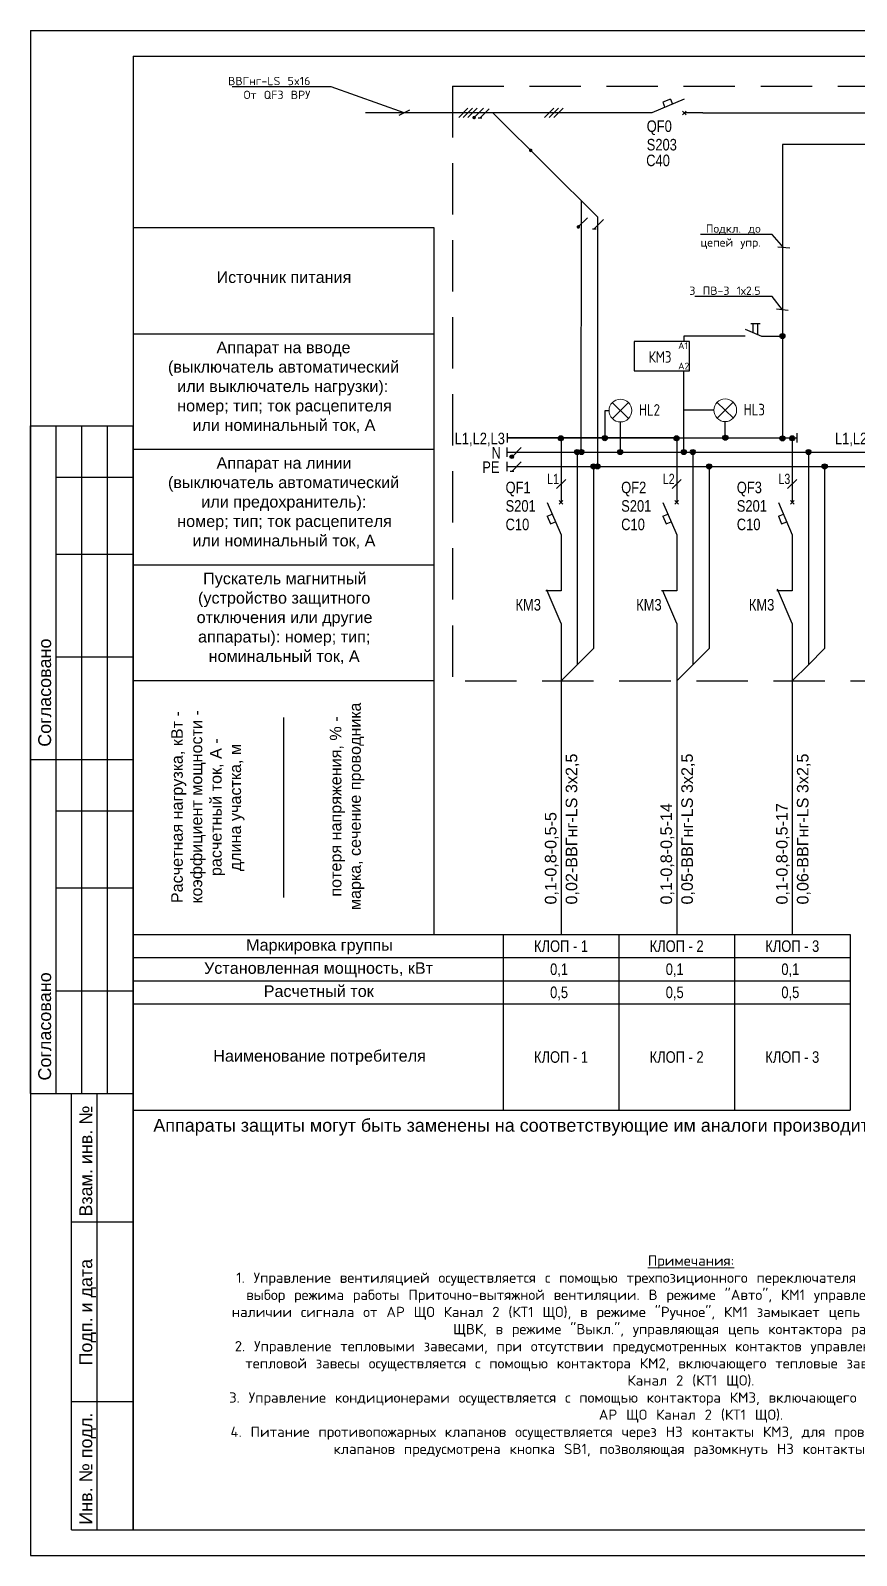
# Model space of a CAD drawing. Header units: metres. Extents: x -472 to 201, y -446 to -235.
# Drawn here: x 159.49 to 175.56, y -389.63 to -359.93 of the extents above; entities that cross this region are included whole.
import ezdxf
from ezdxf import colors
from ezdxf.entities.mleader import LeaderData, LeaderLine
from ezdxf.enums import TextEntityAlignment as Align
from ezdxf.math import Vec2, Vec3

# ---------------------------------------------------------------- set-up
doc = ezdxf.new("R2010")
doc.units = ezdxf.units.M
doc.header["$MEASUREMENT"] = 0
doc.linetypes.add('Elproject1', pattern=[15, 10, -5])
doc.layers.add('Elproject', color=7, linetype='Continuous')
doc.layers.add('Электрика', color=7, linetype='Continuous')
doc.layers.add('Level 63', color=7, linetype='Continuous', lineweight=0)
doc.styles.add('Elproject', font='arial.ttf')
doc.styles.get("Standard").update_dxf_attribs({"font": 'txt.shx'})
doc.styles.add('Times', font='CS_Gost2304.shx')

# ---------------------------------------------------------------- blocks, each defined once
blk = doc.blocks.new('_Oblique')
at = {"color": 0, "linetype": 'ByBlock', "lineweight": -2}
blk.add_line((0.5, 0.5), (-0.5, -0.5), dxfattribs=at)
blk = doc.blocks.new('Block_switch_line')
for p, q in [((0, 0), (0, -4)), ((-3, -4), (0, -11)), ((0, -11), (0, -14.5))]:
    blk.add_line(p, q)
blk = doc.blocks.new('Block_switch')
for p, q in [((-0.4, -4.4), (0.4, -3.6)), ((-0.4, -3.6), (0.4, -4.4))]:
    blk.add_line(p, q)
blk.add_blockref('Block_switch_line', (0, 0))
blk = doc.blocks.new('Block_automatic')
for p, q in [((-3, -7), (-1.91, -6.53)), ((-3, -7), (-2.3, -8.63)), ((-2.3, -8.63), (-1.21, -8.17))]:
    blk.add_line(p, q)
blk.add_blockref('Block_switch', (0, 0))
blk = doc.blocks.new('Block_dot')
blk.add_hatch(color=256).paths.add_polyline_path([(0.55, 0, 1), (-0.55, 0, 1)])
blk.add_circle((0, 0), 0.55)

msp = doc.modelspace()

# ---------------------------------------------------------------- hatches: boundary and pattern name
at = {"layer": 'Elproject'}
for points in [[(168.085, -361.622, 1), (168.157, -361.622, 1)], [(169.186, -362.261, 1), (169.258, -362.261, 1)], [(170.113, -363.752, 1), (170.185, -363.752, 1)], [(168.823, -368.227, 1), (168.895, -368.227, 1)]]:
    msp.add_hatch(color=256, dxfattribs=at).paths.add_polyline_path(points)

# ---------------------------------------------------------------- linework, layer by layer
for p, q in [((173.396, -365.877), (172.2, -365.877)), ((172.2, -365.877), (172.2, -365.986)), ((173.711, -365.877), (174.121, -365.877)), ((172.199, -366.552), (172.199, -368.137))]:
    msp.add_line(p, q)
for points in [[(172.57, -361.532), (181.565, -361.532), (181.565, -361.857)], [(181.677, -362.146), (181.677, -362.146), (174.121, -362.146), (174.121, -367.858)]]:
    msp.add_lwpolyline(points)
msp.add_lwpolyline([(171.235, -366.552), (172.314, -366.552), (172.314, -365.986), (171.235, -365.986)], close=True)
for p, q in [((159.488, -359.926), (201.488, -359.926)), ((159.488, -359.926), (159.488, -389.626)), ((161.488, -360.426), (167.988, -360.426)), ((161.488, -360.426), (161.488, -362.726)), ((161.488, -360.426), (200.988, -360.426)), ((161.488, -360.426), (161.488, -389.126)), ((167.821, -361.622), (168.001, -361.442)), ((167.911, -361.622), (168.091, -361.442)), ((168.001, -361.622), (168.181, -361.442)), ((168.122, -361.622), (168.302, -361.442)), ((169.492, -361.622), (169.672, -361.442)), ((169.582, -361.622), (169.762, -361.442)), ((169.672, -361.622), (169.852, -361.442)), ((171.265, -361.532), (166.005, -361.532)), ((168.199, -361.629), (168.271, -361.629)), ((168.236, -361.629), (168.416, -361.449)), ((168.488, -361.532), (169.541, -362.584)), ((169.541, -362.584), (170.523, -363.557)), ((161.488, -362.726), (161.488, -365.226)), ((170.205, -363.242), (170.201, -368.136)), ((161.488, -363.763), (167.338, -363.763)), ((167.338, -363.763), (167.338, -365.833)), ((170.149, -363.752), (170.329, -363.572)), ((170.422, -363.786), (170.494, -363.786)), ((170.458, -363.786), (170.638, -363.606)), ((170.523, -363.557), (170.523, -368.417)), ((161.488, -365.226), (161.488, -367.726)), ((161.488, -365.833), (167.338, -365.833)), ((167.338, -365.833), (167.338, -368.083)), ((173.396, -365.742), (173.711, -365.877)), ((173.508, -365.63), (173.688, -365.63)), ((173.553, -365.81), (173.553, -365.63)), ((173.643, -365.848), (173.643, -365.63)), ((170.674, -367.852), (170.674, -367.325)), ((170.674, -367.325), (170.747, -367.325)), ((172.199, -367.312), (172.786, -367.312)), ((159.488, -367.626), (161.488, -367.626)), ((159.488, -374.126), (159.488, -367.626)), ((159.988, -374.126), (159.988, -367.626)), ((160.488, -374.126), (160.488, -367.626)), ((160.988, -374.126), (160.988, -367.626)), ((161.488, -374.126), (161.488, -367.626)), ((170.964, -367.554), (170.964, -368.137)), ((173.005, -367.861), (173.005, -367.545)), ((161.488, -367.726), (161.488, -370.226)), ((168.763, -367.768), (168.763, -367.948)), ((169.813, -367.858), (169.813, -368.758)), ((172.063, -367.858), (172.063, -368.758)), ((174.313, -367.858), (174.313, -368.758)), ((174.4, -367.768), (174.4, -367.948)), ((161.488, -368.083), (167.338, -368.083)), ((167.338, -368.083), (167.338, -370.333)), ((168.755, -368.047), (168.755, -368.227)), ((168.859, -368.227), (169.039, -368.047)), ((170.128, -368.137), (170.128, -372.277)), ((172.378, -368.137), (172.378, -372.277)), ((174.628, -368.137), (174.628, -372.277)), ((168.755, -368.326), (168.755, -368.506)), ((168.823, -368.506), (168.895, -368.506)), ((168.859, -368.506), (169.039, -368.326)), ((170.443, -368.416), (170.443, -371.962)), ((172.693, -368.416), (172.693, -371.962)), ((174.943, -368.416), (174.943, -371.962)), ((159.988, -368.626), (161.488, -368.626)), ((169.723, -368.848), (169.903, -368.668)), ((171.973, -368.848), (172.153, -368.668)), ((174.223, -368.848), (174.403, -368.668)), ((159.988, -370.126), (161.488, -370.126)), ((161.488, -370.226), (161.488, -375.726)), ((161.488, -370.333), (167.338, -370.333)), ((167.338, -370.333), (167.338, -372.583)), ((169.813, -370.063), (169.813, -370.842)), ((172.063, -370.063), (172.063, -370.842)), ((174.313, -370.063), (174.313, -370.842)), ((169.813, -370.842), (169.515, -370.842)), ((169.543, -370.842), (169.533, -370.82)), ((169.813, -371.472), (169.543, -370.842)), ((172.063, -370.842), (171.765, -370.842)), ((172.063, -371.472), (171.793, -370.842)), ((172.063, -371.472), (171.793, -370.842)), ((174.313, -370.842), (174.015, -370.842)), ((174.313, -371.472), (174.023, -370.808)), ((174.313, -371.472), (174.023, -370.808)), ((169.813, -371.472), (169.813, -377.533)), ((172.063, -371.472), (172.063, -377.533)), ((174.313, -371.472), (174.313, -377.533)), ((159.988, -372.126), (161.488, -372.126)), ((170.128, -372.277), (170.443, -371.962)), ((172.378, -372.277), (172.693, -371.962)), ((174.628, -372.277), (174.943, -371.962)), ((169.813, -372.592), (170.128, -372.277)), ((172.063, -372.592), (172.378, -372.277)), ((174.313, -372.592), (174.628, -372.277)), ((161.488, -372.583), (167.338, -372.583)), ((167.338, -372.583), (167.338, -377.533)), ((164.413, -373.303), (164.413, -376.813)), ((159.488, -374.126), (161.488, -374.126)), ((159.488, -380.626), (159.488, -374.126)), ((159.488, -374.126), (161.488, -374.126)), ((159.988, -380.626), (159.988, -374.126)), ((160.488, -380.626), (160.488, -374.126)), ((160.988, -380.626), (160.988, -374.126)), ((161.488, -380.626), (161.488, -374.126)), ((159.988, -375.126), (161.488, -375.126)), ((161.488, -375.726), (161.488, -381.826)), ((159.988, -376.626), (161.488, -376.626)), ((161.488, -377.533), (167.338, -377.533)), ((167.338, -377.533), (168.688, -377.533)), ((168.688, -377.533), (168.688, -380.953)), ((168.688, -377.533), (170.938, -377.533)), ((170.938, -377.533), (170.938, -380.953)), ((170.938, -377.533), (173.188, -377.533)), ((173.188, -377.533), (173.188, -380.953)), ((173.188, -377.533), (175.438, -377.533)), ((175.438, -377.533), (175.438, -380.953)), ((161.488, -377.983), (168.688, -377.983)), ((168.688, -377.983), (170.938, -377.983)), ((170.938, -377.983), (173.188, -377.983)), ((173.188, -377.983), (175.438, -377.983)), ((159.988, -378.626), (161.488, -378.626)), ((161.488, -378.433), (168.688, -378.433)), ((168.688, -378.433), (170.938, -378.433)), ((170.938, -378.433), (173.188, -378.433)), ((173.188, -378.433), (175.438, -378.433)), ((161.488, -378.883), (168.688, -378.883)), ((168.688, -378.883), (170.938, -378.883)), ((170.938, -378.883), (173.188, -378.883)), ((173.188, -378.883), (175.438, -378.883)), ((159.488, -380.626), (161.488, -380.626)), ((160.288, -380.626), (161.488, -380.626)), ((160.288, -389.126), (160.288, -380.626)), ((160.788, -389.126), (160.788, -380.626)), ((161.488, -389.126), (161.488, -380.626)), ((161.488, -380.953), (168.688, -380.953)), ((168.688, -380.953), (170.938, -380.953)), ((170.938, -380.953), (173.188, -380.953)), ((173.188, -380.953), (175.438, -380.953)), ((160.288, -383.126), (161.488, -383.126)), ((160.288, -386.626), (161.488, -386.626)), ((160.288, -389.126), (161.488, -389.126)), ((161.488, -389.126), (200.988, -389.126)), ((159.488, -389.626), (201.488, -389.626))]:
    msp.add_line(p, q, dxfattribs=at)
at = {"layer": 'Elproject', "color": 7, "linetype": 'Elproject1', "ltscale": 0.1}
for p, q in [((167.698, -361.011), (200.164, -361.011)), ((167.698, -361.011), (167.698, -372.592)), ((167.947, -372.592), (200.164, -372.592))]:
    msp.add_line(p, q, dxfattribs=at)
at = {"layer": 'Elproject', "color": 7, "linetype": 'Elproject1'}
for p, q in [((168.755, -368.137), (199.452, -368.137)), ((168.755, -368.416), (199.452, -368.416))]:
    msp.add_line(p, q, dxfattribs=at)
at = {"layer": 'Elproject'}
msp.add_lwpolyline([(172.063, -367.858), (168.763, -367.858), (174.403, -367.858)], dxfattribs=at)
msp.add_circle((168.854, -368.227), 0.036, dxfattribs=at)
at = {"layer": 'Level 63', "lineweight": 13}
for points in [[(171.127, -367.483), (170.808, -367.173)], [(171.124, -367.17), (170.811, -367.485)], [(173.166, -367.476), (172.847, -367.166)], [(173.163, -367.164), (172.85, -367.479)]]:
    msp.add_lwpolyline(points, dxfattribs=at)
for centre in [(170.968, -367.328), (173.007, -367.321)]:
    msp.add_circle(centre, 0.222, dxfattribs=at)

# ---------------------------------------------------------------- block references
at = {"layer": 'Elproject', "xscale": 0.09000000000000001, "yscale": 0.09000000000000001, "zscale": 0.09000000000000001, "rotation": 270}
msp.add_blockref('Block_automatic', (172.57, -361.532), dxfattribs=at)
at = {"layer": 'Elproject', "xscale": 0.09000000000000001, "yscale": 0.09000000000000001, "zscale": 0.09000000000000001}
for name, p in [('Block_dot', (174.121, -365.877)), ('Block_dot', (169.811, -367.868)), ('Block_dot', (170.664, -367.865)), ('Block_dot', (172.061, -367.868)), ('Block_dot', (173.01, -367.857)), ('Block_dot', (174.121, -367.871)), ('Block_dot', (174.311, -367.868)), ('Block_dot', (170.128, -368.137)), ('Block_dot', (170.21, -368.137)), ('Block_dot', (170.962, -368.137)), ('Block_dot', (172.201, -368.137)), ('Block_dot', (172.378, -368.137)), ('Block_dot', (174.628, -368.137)), ('Block_dot', (170.443, -368.416)), ('Block_dot', (170.525, -368.416)), ('Block_dot', (172.693, -368.416)), ('Block_dot', (174.943, -368.416)), ('Block_automatic', (169.813, -368.758)), ('Block_automatic', (172.063, -368.758)), ('Block_automatic', (174.313, -368.758))]:
    msp.add_blockref(name, p, dxfattribs=at)

# ---------------------------------------------------------------- texts
at = {"style": 'Times'}
for s, p in [('КМ3', (171.739, -366.283)), ('HL2', (171.533, -367.315)), ('HL3', (173.573, -367.309))]:
    msp.add_text(s, height=0.225, dxfattribs=at).set_placement(p, align=Align.MIDDLE_CENTER)
for s, p in [('А1', (172.091, -366.132)), ('А2', (172.092, -366.528))]:
    msp.add_text(s, height=0.1316).set_placement(p)
at = {"layer": 'Elproject', "style": 'Elproject'}
for s, height, width, p in [('QF0', 0.225, 0.8, (171.48, -361.902)), ('S203', 0.225, 0.8, (171.48, -362.262)), ('C40', 0.225, 0.8, (171.47, -362.569)), ('L1,L2,L3', 0.225, 0.8, (167.742, -367.984)), ('L1,L2,L3', 0.225, 0.8, (175.143, -367.984)), ('N', 0.225, 0.8, (168.459, -368.263)), ('PE', 0.225, 0.8, (168.279, -368.542)), ('L1', 0.198, 0.75, (169.543, -368.758)), ('L2', 0.198, 0.75, (171.793, -368.758)), ('L3', 0.198, 0.75, (174.043, -368.758)), ('QF1', 0.225, 0.8, (168.733, -368.938)), ('QF2', 0.225, 0.8, (170.983, -368.938)), ('QF3', 0.225, 0.8, (173.233, -368.938)), ('S201', 0.225, 0.8, (168.733, -369.298)), ('S201', 0.225, 0.8, (170.983, -369.298)), ('S201', 0.225, 0.8, (173.233, -369.298)), ('C10', 0.225, 0.8, (168.733, -369.658)), ('C10', 0.225, 0.8, (170.983, -369.658)), ('C10', 0.225, 0.8, (173.233, -369.658)), ('КМ3', 0.225, 0.8, (168.926, -371.223)), ('КМ3', 0.225, 0.8, (171.275, -371.223)), ('КМ3', 0.225, 0.8, (173.468, -371.223)), ('КЛОП - 1', 0.225, 0.8, (169.287, -377.871)), ('КЛОП - 2', 0.225, 0.8, (171.537, -377.871)), ('КЛОП - 3', 0.225, 0.8, (173.787, -377.871)), ('0,1', 0.225, 0.8, (169.6, -378.321)), ('0,1', 0.225, 0.8, (171.85, -378.321)), ('0,1', 0.225, 0.8, (174.1, -378.321)), ('0,5', 0.225, 0.8, (169.6, -378.771)), ('0,5', 0.225, 0.8, (171.85, -378.771)), ('0,5', 0.225, 0.8, (174.1, -378.771)), ('КЛОП - 1', 0.225, 0.8, (169.287, -380.031)), ('КЛОП - 2', 0.225, 0.8, (171.537, -380.031)), ('КЛОП - 3', 0.225, 0.8, (173.787, -380.031))]:
    msp.add_text(s, height=height, dxfattribs=dict(at, width=width)).set_placement(p)
for s, height, p in [('Источник питания', 0.225, (163.108, -364.843)), ('Аппарат на вводе', 0.225, (163.108, -366.211)), ('(выключатель автоматический', 0.225, (162.163, -366.589)), ('или выключатель нагрузки): ', 0.225, (162.343, -366.967)), ('номер; тип; ток расцепителя', 0.225, (162.343, -367.345)), ('или номинальный ток, А', 0.225, (162.64, -367.723)), ('Аппарат на линии', 0.225, (163.108, -368.461)), ('(выключатель автоматический', 0.225, (162.163, -368.839)), ('или предохранитель):', 0.225, (162.811, -369.217)), ('номер; тип; ток расцепителя', 0.225, (162.343, -369.595)), ('или номинальный ток, А', 0.225, (162.64, -369.973)), ('Пускатель магнитный', 0.225, (162.847, -370.711)), ('(устройство защитного', 0.225, (162.748, -371.089)), ('отключения или другие', 0.225, (162.721, -371.467)), ('аппараты): номер; тип;', 0.225, (162.748, -371.845)), ('номинальный ток, А', 0.225, (162.955, -372.223)), ('Маркировка группы', 0.225, (163.684, -377.848)), ('Установленная мощность, кВт', 0.225, (162.865, -378.298)), ('Расчетный ток', 0.225, (164.026, -378.748)), ('Наименование потребителя', 0.225, (163.045, -380.008)), ('Аппараты защиты могут быть заменены на соответствующие им аналоги производителей Schneider Electric, Legrand, ABB ', 0.25, (161.878, -381.373))]:
    msp.add_text(s, height=height, dxfattribs=at).set_placement(p)
for s, height, p in [('Согласовано', 0.25, (159.888, -373.876)), ('марка, сечение проводника', 0.225, (165.916, -377.056)), ('Расчетная нагрузка, кВт -', 0.225, (162.451, -376.921)), ('коэффициент мощности -', 0.225, (162.829, -376.93)), ('потеря напряжения, % - ', 0.225, (165.538, -376.795)), ('расчетный ток, А - ', 0.225, (163.207, -376.395)), ('длина участка, м', 0.225, (163.585, -376.3)), ('0,02-ВВГнг-LS 3х2,5', 0.225, (170.128, -376.948)), ('0,05-ВВГнг-LS 3х2,5', 0.225, (172.378, -376.948)), ('0,06-ВВГнг-LS 3х2,5', 0.225, (174.628, -376.948)), ('0,1-0,8-0,5-14', 0.225, (171.973, -376.948)), ('0,1-0,8-0,5-17', 0.225, (174.223, -376.948)), ('0,1-0,8-0,5-5', 0.225, (169.723, -376.948)), ('Согласовано', 0.25, (159.888, -380.376)), ('Взам. инв. №', 0.25, (160.688, -383.026)), ('Подп. и дата', 0.25, (160.688, -385.926)), ('Инв. № подл.', 0.25, (160.688, -389.026))]:
    msp.add_text(s, height=height, rotation=90, dxfattribs=at).set_placement(p)
at = {"layer": 'Электрика', "lineweight": 9, "insert": (162.576, -383.783), "char_height": 0.2, "attachment_point": 1}
msp.add_mtext_dynamic_manual_height_columns('\\pxqc;{\\LПримечания:\\P\\pi-3,l3,ql,t3,42,68;}1.^IУправление вентиляцией осуществляется с помощью трехпозиционного переключателя SA1, с помощью которого осуществляется выбор режима работы Приточно-вытяжной вентиляции. В режиме "Авто", КМ1 управления вентиляцией замыкает цепь при наличии сигнала от АР ЩО Канал 2 (КТ1 ЩО), в режиме "Ручное", КМ1 замыкает цепь подачей питания на обмотки КМ1 с L3 ЩВК, в режиме "Выкл.", управляющая цепь контактора разомкнута.{\\fArial|b0|i0|c204|p34;\\P}2.^IУправление тепловыми завесами, при отсутствии предусмотренных контактов управления работой тепловой завесой на схеме тепловой завесы осуществляется с помощью контактора КМ2, включающего тепловые завесы при наличии сигнала от АР ЩО Канал 2 (КТ1 ЩО).  \\P3.^IУправление кондиционерами осуществляется с помощью контактора КМ3, включающего кондиционеры при наличии сигнала от АР ЩО Канал 2 (КТ1 ЩО).  \\P4.^IПитание противопожарных клапанов осуществляется через НЗ контакты КМ3, для проверки работоспособности противопожарных клапанов предусмотрена кнопка SB1, позволяющая разомкнуть НЗ контакты КМ3 и закрыть клапана.', width=19.52976, gutter_width=0.547, heights=[8.81], dxfattribs=at)

# ---------------------------------------------------------------- leaders
at = {"lineweight": 15}
ml = msp.add_multileader_mtext('Standard', dxfattribs=at)
ml.set_content('ВВГнг-LS 5x16\\PОт QF3 ВРУ ', color=256)
ml.set_leader_properties()
ml.set_arrow_properties(name='OBLIQUE')
ml.build(insert=Vec2(0, 0))
ml.multileader.update_dxf_attribs({"text_right_attachment_type": 6, "dogleg_length": 0.36, "arrow_head_size": 0.162})
ctx = ml.context
ctx.base_point, ctx.char_height, ctx.arrow_head_size, ctx.landing_gap_size, ctx.plane_origin = Vec3(162.883, -360.91), 0.162, 0.162, 0.081, Vec3(158.735, -356.114)
ctx.right_attachment, ctx.text_align_type = 6, 2
notes = []
notes.append((ctx, [(1, (1, 1, 0), (165.34, -361.024), (-1, 0), 0.324, [(0, [(166.759, -361.53)], 0, [])])]))
ctx.mtext.insert, ctx.mtext.alignment, ctx.mtext.flow_direction = Vec3(164.935, -360.829), 3, 5
ml = msp.add_multileader_mtext('Standard', dxfattribs=at)
ml.set_content('Подкл. до\\Pцепей упр.', color=256)
ml.set_leader_properties()
ml.set_arrow_properties(name='OBLIQUE')
ml.build(insert=Vec2(0, 0))
ml.multileader.update_dxf_attribs({"text_right_attachment_type": 6, "dogleg_length": 0.36, "arrow_head_size": 0.162})
ctx = ml.context
ctx.base_point, ctx.char_height, ctx.arrow_head_size, ctx.landing_gap_size, ctx.plane_origin = Vec3(172.158, -363.798), 0.162, 0.162, 0.081, Vec3(174.148, -368.595)
ctx.right_attachment, ctx.text_align_type = 6, 2
notes.append((ctx, [(1, (1, 1, 0), (173.919, -363.898), (-1, 0), 0.141, [(0, [(174.148, -364.156)], 0, [])])]))
ctx.mtext.insert, ctx.mtext.alignment, ctx.mtext.flow_direction = Vec3(173.697, -363.703), 3, 5
ml = msp.add_multileader_mtext('Standard', dxfattribs=at)
ml.set_content('3 ПВ-3 1х2.5', color=256)
ml.set_leader_properties()
ml.set_arrow_properties(name='OBLIQUE')
ml.build(insert=Vec2(0, 0))
ml.multileader.update_dxf_attribs({"text_right_attachment_type": 6, "dogleg_length": 0.36, "arrow_head_size": 0.162})
ctx = ml.context
ctx.base_point, ctx.char_height, ctx.arrow_head_size, ctx.landing_gap_size, ctx.plane_origin = Vec3(171.888, -364.994), 0.162, 0.162, 0.081, Vec3(174.148, -369.804)
ctx.right_attachment, ctx.text_align_type = 6, 2
notes.append((ctx, [(1, (1, 1, 0), (173.919, -365.107), (-1, 0), 0.141, [(0, [(174.121, -365.365)], 0, [])])]))
ctx.mtext.insert, ctx.mtext.width, ctx.mtext.alignment, ctx.mtext.flow_direction = Vec3(173.697, -364.913), 1.86971, 3, 5
for ctx, leaders in notes:
    for number, flags, end, landing, length, lines in leaders:
        leader = LeaderData()
        leader.index, (leader.has_last_leader_line, leader.has_dogleg_vector, leader.attachment_direction) = number, flags
        leader.last_leader_point, leader.dogleg_vector, leader.dogleg_length = Vec3(end), Vec3(landing), length
        for number, points, colour, breaks in lines:
            line = LeaderLine()
            line.index, line.vertices, line.color, line.breaks = number, Vec3.list(points), colors.encode_raw_color(colour), breaks
            leader.lines.append(line)
        ctx.leaders.append(leader)

doc.saveas('drawing.dxf')
